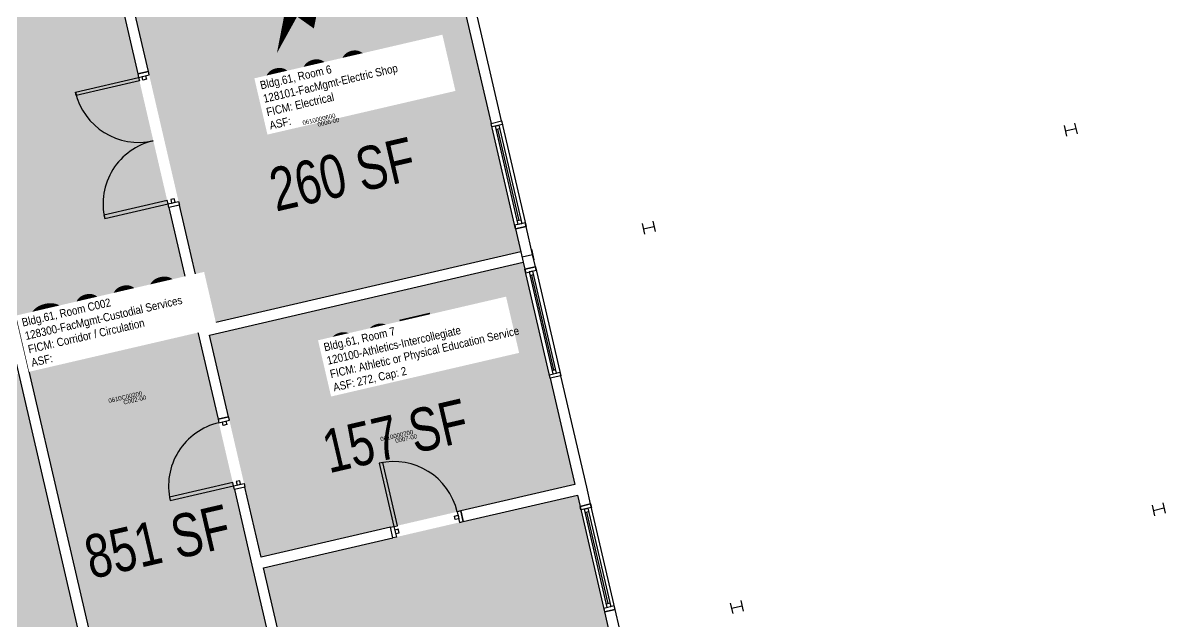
# Model space of a CAD drawing. Header units: inches. Extents: x 69199117 to 69200699, y 27664316 to 27667609.
# Drawn here: x 69199744 to 69200377, y 27665930 to 27666262 of the extents above; entities that cross this region are included whole.
import ezdxf
from ezdxf.enums import TextEntityAlignment as Align

# ---------------------------------------------------------------- set-up
doc = ezdxf.new("R2010")
doc.units = ezdxf.units.IN
doc.header["$LTSCALE"] = 10
doc.header["$MEASUREMENT"] = 0
doc.layers.get('0').update_dxf_attribs({"linetype": 'CONTINUOUS'})
for name, color, linetype in [('A-COLS', 5, 'CONTINUOUS'), ('A-DOOR', 2, 'CONTINUOUS'), ('A-GLAZ', 1, 'CONTINUOUS'), ('A-IDEN-ICON', 4, 'CONTINUOUS'), ('A-IDEN-RNUM', 7, 'CONTINUOUS'), ('A-IDEN-SNUM', 4, 'CONTINUOUS'), ('A-IDEN-VNUM', 4, 'CONTINUOUS'), ('A-WALL', 5, 'CONTINUOUS'), ('AREA-TEXT', 3, 'CONTINUOUS'), ('Rooms-Category-Color', 7, 'CONTINUOUS'), ('Rooms-College-Color', 7, 'CONTINUOUS'), ('Rooms-Department-Color', 7, 'CONTINUOUS'), ('Rooms-Division-Color', 7, 'CONTINUOUS'), ('Rooms-Information', 7, 'CONTINUOUS')]:
    doc.layers.add(name, color=color, linetype=linetype)
doc.styles.add('CP_AREA', font='arial.ttf', dxfattribs={"height": 15})
doc.styles.add('CP_ROOMVNUMBER', font='arial.ttf', dxfattribs={"width": 0.85, "height": 0.075})
doc.styles.get("Standard").update_dxf_attribs({"font": 'arial.ttf'})

# ---------------------------------------------------------------- blocks, each defined once
blk = doc.blocks.new('CPELECT')
blk.add_lwpolyline([(0.0623, 0.0629, 0, 0.03, 0), (0.0105, -0.0168, 0.03, 0.03, 0), (-0.0105, 0.0068, 0.03, 0, 0), (-0.0623, -0.0729, 0.03, 0, 0)], format="xyseb")

msp = doc.modelspace()

# ---------------------------------------------------------------- hatches: boundary and pattern name
at = {"layer": 'Rooms-Category-Color', "true_color": 0xadadad}
for points in [[(69199660.4, 27666583.16), (69199657.17, 27666597.08), (69199719.49, 27666611.55), (69200010.35, 27665358.87), (69199948.01, 27665344.39), (69199944.96, 27665357.5), (69199913.79, 27665350.26), (69199629.21, 27666575.92)], [(69200019.53, 27666135.06), (69199845.66, 27666094.69), (69199798.16, 27666299.25), (69199972.04, 27666339.62)]]:
    msp.add_hatch(color=253, dxfattribs=at).paths.add_polyline_path(points)
at = {"layer": 'Rooms-Category-Color', "true_color": 0xfbafa2}
for points in [[(69200049.5, 27666005.99), (69199875.63, 27665965.62), (69199847.02, 27666088.84), (69200020.89, 27666129.21)], [(69199876.98, 27665959.78), (69200050.86, 27666000.15), (69200094.28, 27665813.12), (69199920.41, 27665772.75)]]:
    msp.add_hatch(color=21, dxfattribs=at).paths.add_polyline_path(points)
at = {"layer": 'Rooms-Category-Color', "true_color": 0xe3c5e1}
msp.add_hatch(color=254, dxfattribs=at).paths.add_polyline_path([(69199518.56, 27666015.66), (69199741.14, 27666067.34), (69199910.99, 27665335.8), (69199688.41, 27665284.12)])
at = {"layer": 'Rooms-College-Color', "true_color": 0xadadad}
for points in [[(69199660.4, 27666583.16), (69199657.17, 27666597.08), (69199719.49, 27666611.55), (69200010.35, 27665358.87), (69199948.01, 27665344.39), (69199944.96, 27665357.5), (69199913.79, 27665350.26), (69199629.21, 27666575.92)], [(69200019.53, 27666135.06), (69199845.66, 27666094.69), (69199798.16, 27666299.25), (69199972.04, 27666339.62)], [(69199518.56, 27666015.66), (69199741.14, 27666067.34), (69199910.99, 27665335.8), (69199688.41, 27665284.12)]]:
    msp.add_hatch(color=253, dxfattribs=at).paths.add_polyline_path(points)
at = {"layer": 'Rooms-College-Color', "true_color": 0x80bc67}
for points in [[(69200049.5, 27666005.99), (69199875.63, 27665965.62), (69199847.02, 27666088.84), (69200020.89, 27666129.21)], [(69199876.98, 27665959.78), (69200050.86, 27666000.15), (69200094.28, 27665813.12), (69199920.41, 27665772.75)]]:
    msp.add_hatch(color=83, dxfattribs=at).paths.add_polyline_path(points)
at = {"layer": 'Rooms-Department-Color', "true_color": 0xacacac}
for points in [[(69199660.4, 27666583.16), (69199657.17, 27666597.08), (69199719.49, 27666611.55), (69200010.35, 27665358.87), (69199948.01, 27665344.39), (69199944.96, 27665357.5), (69199913.79, 27665350.26), (69199629.21, 27666575.92)], [(69200019.53, 27666135.06), (69199845.66, 27666094.69), (69199798.16, 27666299.25), (69199972.04, 27666339.62)]]:
    msp.add_hatch(color=253, dxfattribs=at).paths.add_polyline_path(points)
at = {"layer": 'Rooms-Department-Color', "true_color": 0x604aed}
for points in [[(69200049.5, 27666005.99), (69199875.63, 27665965.62), (69199847.02, 27666088.84), (69200020.89, 27666129.21)], [(69199876.98, 27665959.78), (69200050.86, 27666000.15), (69200094.28, 27665813.12), (69199920.41, 27665772.75)]]:
    msp.add_hatch(color=173, dxfattribs=at).paths.add_polyline_path(points)
at = {"layer": 'Rooms-Department-Color', "true_color": 0x80bc67}
msp.add_hatch(color=83, dxfattribs=at).paths.add_polyline_path([(69199518.56, 27666015.66), (69199741.14, 27666067.34), (69199910.99, 27665335.8), (69199688.41, 27665284.12)])
at = {"layer": 'Rooms-Division-Color', "true_color": 0xadadad}
for points in [[(69199660.4, 27666583.16), (69199657.17, 27666597.08), (69199719.49, 27666611.55), (69200010.35, 27665358.87), (69199948.01, 27665344.39), (69199944.96, 27665357.5), (69199913.79, 27665350.26), (69199629.21, 27666575.92)], [(69200019.53, 27666135.06), (69199845.66, 27666094.69), (69199798.16, 27666299.25), (69199972.04, 27666339.62)]]:
    msp.add_hatch(color=253, dxfattribs=at).paths.add_polyline_path(points)
at = {"layer": 'Rooms-Division-Color', "true_color": 0x604aed}
for points in [[(69200049.5, 27666005.99), (69199875.63, 27665965.62), (69199847.02, 27666088.84), (69200020.89, 27666129.21)], [(69199876.98, 27665959.78), (69200050.86, 27666000.15), (69200094.28, 27665813.12), (69199920.41, 27665772.75)]]:
    msp.add_hatch(color=173, dxfattribs=at).paths.add_polyline_path(points)
at = {"layer": 'Rooms-Division-Color', "true_color": 0x80bc67}
msp.add_hatch(color=83, dxfattribs=at).paths.add_polyline_path([(69199518.56, 27666015.66), (69199741.14, 27666067.34), (69199910.99, 27665335.8), (69199688.41, 27665284.12)])

# ---------------------------------------------------------------- linework, layer by layer
at = {"layer": 'A-COLS'}
for p, q in [((69200320.53, 27666204.95), (69200321.88, 27666199.1)), ((69200321.21, 27666202.02), (69200327.05, 27666203.38)), ((69200326.37, 27666206.3), (69200327.73, 27666200.46)), ((69200086.75, 27666150.66), (69200088.1, 27666144.82)), ((69200092.59, 27666152.02), (69200093.95, 27666146.18)), ((69200087.42, 27666147.74), (69200093.27, 27666149.1)), ((69200019.53, 27666135.06), (69200020.89, 27666129.21)), ((69200020.21, 27666132.14), (69200026.06, 27666133.49)), ((69200025.38, 27666136.42), (69200026.74, 27666130.57)), ((69200369.38, 27665994.54), (69200370.74, 27665988.7)), ((69200370.06, 27665991.62), (69200375.9, 27665992.98)), ((69200375.22, 27665995.9), (69200376.58, 27665990.05)), ((69200141.44, 27665941.62), (69200142.8, 27665935.77)), ((69200135.6, 27665940.26), (69200136.96, 27665934.42)), ((69200136.28, 27665937.34), (69200142.12, 27665938.7))]:
    msp.add_line(p, q, dxfattribs=at)
at = {"layer": 'A-DOOR'}
for p, q in [((69199772.63, 27666223.51), (69199807.7, 27666231.65)), ((69199808.15, 27666229.7), (69199773.08, 27666221.56)), ((69199807.7, 27666231.65), (69199808.15, 27666229.7)), ((69199773.08, 27666221.56), (69199772.63, 27666223.51)), ((69199823.53, 27666163.46), (69199788.46, 27666155.32)), ((69199823.98, 27666161.52), (69199823.53, 27666163.46)), ((69199788.92, 27666153.37), (69199823.98, 27666161.52)), ((69199788.46, 27666155.32), (69199788.92, 27666153.37)), ((69199942.98, 27666018.22), (69199941.03, 27666017.76)), ((69199941.03, 27666017.76), (69199949.17, 27665982.7)), ((69199951.12, 27665983.15), (69199942.98, 27666018.22)), ((69199859.83, 27666007.12), (69199824.76, 27665998.98)), ((69199825.22, 27665997.03), (69199860.28, 27666005.18)), ((69199860.28, 27666005.18), (69199859.83, 27666007.12)), ((69199824.76, 27665998.98), (69199825.22, 27665997.03)), ((69199949.17, 27665982.7), (69199951.12, 27665983.15))]:
    msp.add_line(p, q, dxfattribs=at)
for centre, start, end in [((69199807.7, 27666231.65), 193.07167, 283.07167), ((69199823.98, 27666161.52), 103.07167, 193.07167), ((69199860.28, 27666005.18), 103.07167, 193.07167), ((69199949.17, 27665982.7), 13.07167, 103.07167)]:
    msp.add_arc(centre, 36, start, end, dxfattribs=at)
at = {"layer": 'A-GLAZ'}
for p, q in [((69200003.02, 27666206.17), (69200008.87, 27666207.52)), ((69200008.87, 27666207.52), (69200022.44, 27666149.08)), ((69200016.59, 27666147.72), (69200003.02, 27666206.17)), ((69200018.09, 27666150.12), (69200005.42, 27666204.67)), ((69200007.82, 27666203.18), (69200005.88, 27666202.72)), ((69200018.61, 27666152.3), (69200006.85, 27666202.95)), ((69200007.37, 27666205.12), (69200020.04, 27666150.57)), ((69200019.59, 27666152.52), (69200017.64, 27666152.07)), ((69200022.44, 27666149.08), (69200016.59, 27666147.72)), ((69200021.8, 27666125.32), (69200027.64, 27666126.67)), ((69200035.82, 27666064.92), (69200021.8, 27666125.32)), ((69200027.64, 27666126.67), (69200041.66, 27666066.28)), ((69200024.2, 27666123.82), (69200037.31, 27666067.32)), ((69200024.65, 27666121.87), (69200026.6, 27666122.33)), ((69200037.84, 27666069.5), (69200025.62, 27666122.1)), ((69200039.26, 27666067.78), (69200026.14, 27666124.27)), ((69200036.86, 27666069.27), (69200038.81, 27666069.73)), ((69200041.66, 27666066.28), (69200035.82, 27666064.92)), ((69200058.17, 27665995.17), (69200052.33, 27665993.82)), ((69200052.33, 27665993.82), (69200065.9, 27665935.37)), ((69200067.39, 27665937.77), (69200054.73, 27665992.32)), ((69200056.68, 27665992.77), (69200069.34, 27665938.22)), ((69200071.74, 27665936.73), (69200058.17, 27665995.17)), ((69200057.13, 27665990.82), (69200055.18, 27665990.37)), ((69200067.92, 27665939.95), (69200056.16, 27665990.6)), ((69200065.9, 27665935.37), (69200071.74, 27665936.73)), ((69200068.89, 27665940.17), (69200066.94, 27665939.72))]:
    msp.add_line(p, q, dxfattribs=at)
at = {"layer": 'A-WALL'}
for p, q in [((69199622.69, 27666577.49), (69199908.63, 27665345.98)), ((69199913.79, 27665350.26), (69199629.21, 27666575.92)), ((69199791.64, 27666300.81), (69199807.25, 27666233.6)), ((69199813.09, 27666234.96), (69199798.16, 27666299.25)), ((69199988.55, 27666268.51), (69200003.02, 27666206.17)), ((69200008.87, 27666207.52), (69199994.39, 27666269.87)), ((69199813.09, 27666234.96), (69199807.25, 27666233.6)), ((69199807.25, 27666233.6), (69199813.09, 27666234.96)), ((69199807.25, 27666233.6), (69199807.7, 27666231.65)), ((69199807.7, 27666231.65), (69199813.54, 27666233.01)), ((69199809.65, 27666232.1), (69199811.59, 27666232.56)), ((69199811.59, 27666232.56), (69199812.05, 27666230.61)), ((69199813.54, 27666233.01), (69199813.09, 27666234.96)), ((69199810.1, 27666230.16), (69199809.65, 27666232.1)), ((69199812.05, 27666230.61), (69199810.1, 27666230.16)), ((69200003.02, 27666206.17), (69200008.87, 27666207.52)), ((69200003.02, 27666206.17), (69200008.87, 27666207.52)), ((69200008.87, 27666207.52), (69200009.32, 27666205.58)), ((69200003.48, 27666204.22), (69200003.02, 27666206.17)), ((69200009.32, 27666205.58), (69200003.48, 27666204.22)), ((69200005.42, 27666204.67), (69200007.37, 27666205.12)), ((69199823.98, 27666161.52), (69199829.83, 27666162.87)), ((69199827.43, 27666164.37), (69199825.48, 27666163.92)), ((69199825.48, 27666163.92), (69199825.93, 27666161.97)), ((69199827.88, 27666162.42), (69199827.43, 27666164.37)), ((69199829.83, 27666162.87), (69199830.28, 27666160.93)), ((69199824.44, 27666159.57), (69199823.98, 27666161.52)), ((69199830.28, 27666160.93), (69199824.44, 27666159.57)), ((69199830.28, 27666160.93), (69199824.44, 27666159.57)), ((69199824.44, 27666159.57), (69199840.49, 27666090.41)), ((69199825.93, 27666161.97), (69199827.88, 27666162.42)), ((69199845.66, 27666094.69), (69199830.28, 27666160.93)), ((69200021.99, 27666151.03), (69200016.14, 27666149.67)), ((69200020.04, 27666150.57), (69200018.09, 27666150.12)), ((69200022.44, 27666149.08), (69200021.99, 27666151.03)), ((69200016.14, 27666149.67), (69200016.59, 27666147.72)), ((69200016.59, 27666147.72), (69200022.44, 27666149.08)), ((69200022.44, 27666149.08), (69200016.59, 27666147.72)), ((69200016.59, 27666147.72), (69200019.53, 27666135.06)), ((69200026.06, 27666133.49), (69200022.44, 27666149.08)), ((69200019.53, 27666135.06), (69199845.66, 27666094.69)), ((69200027.64, 27666126.67), (69200026.06, 27666133.49)), ((69199847.02, 27666088.84), (69200020.89, 27666129.21)), ((69200020.89, 27666129.21), (69200021.8, 27666125.32)), ((69200027.64, 27666126.67), (69200021.8, 27666125.32)), ((69200021.8, 27666125.32), (69200027.64, 27666126.67)), ((69200021.8, 27666125.32), (69200022.25, 27666123.37)), ((69200028.09, 27666124.73), (69200027.64, 27666126.67)), ((69200022.25, 27666123.37), (69200028.09, 27666124.73)), ((69200026.14, 27666124.27), (69200024.2, 27666123.82)), ((69199840.49, 27666090.41), (69199851.69, 27666042.19)), ((69199857.53, 27666043.55), (69199847.02, 27666088.84)), ((69200035.37, 27666066.87), (69200041.21, 27666068.23)), ((69200041.21, 27666068.23), (69200041.66, 27666066.28)), ((69200035.82, 27666064.92), (69200035.37, 27666066.87)), ((69200041.66, 27666066.28), (69200035.82, 27666064.92)), ((69200041.66, 27666066.28), (69200035.82, 27666064.92)), ((69200035.82, 27666064.92), (69200049.5, 27666005.99)), ((69200037.31, 27666067.32), (69200039.26, 27666067.78)), ((69200056.02, 27666004.43), (69200041.66, 27666066.28)), ((69199857.53, 27666043.55), (69199851.69, 27666042.19)), ((69199851.69, 27666042.19), (69199857.53, 27666043.55)), ((69199857.99, 27666041.6), (69199857.53, 27666043.55)), ((69199851.69, 27666042.19), (69199852.14, 27666040.24)), ((69199852.14, 27666040.24), (69199857.99, 27666041.6)), ((69199854.09, 27666040.69), (69199856.04, 27666041.15)), ((69199854.54, 27666038.75), (69199854.09, 27666040.69)), ((69199856.49, 27666039.2), (69199854.54, 27666038.75)), ((69199856.04, 27666041.15), (69199856.49, 27666039.2)), ((69199860.28, 27666005.18), (69199866.13, 27666006.53)), ((69199860.74, 27666003.23), (69199860.28, 27666005.18)), ((69199863.73, 27666008.03), (69199861.78, 27666007.58)), ((69199861.78, 27666007.58), (69199862.23, 27666005.63)), ((69199862.23, 27666005.63), (69199864.18, 27666006.08)), ((69199864.18, 27666006.08), (69199863.73, 27666008.03)), ((69199866.13, 27666006.53), (69199866.58, 27666004.58)), ((69200049.5, 27666005.99), (69199986.19, 27665991.29)), ((69199866.58, 27666004.58), (69199860.74, 27666003.23)), ((69199866.58, 27666004.58), (69199860.74, 27666003.23)), ((69199860.74, 27666003.23), (69199870.46, 27665961.34)), ((69199875.63, 27665965.62), (69199866.58, 27666004.58)), ((69199987.54, 27665985.45), (69200050.86, 27666000.15)), ((69200050.86, 27666000.15), (69200052.33, 27665993.82)), ((69200058.17, 27665995.17), (69200056.02, 27666004.43)), ((69200052.33, 27665993.82), (69200058.17, 27665995.17)), ((69200052.33, 27665993.82), (69200058.17, 27665995.17)), ((69200052.78, 27665991.87), (69200052.33, 27665993.82)), ((69200058.63, 27665993.22), (69200052.78, 27665991.87)), ((69200054.73, 27665992.32), (69200056.68, 27665992.77)), ((69200058.17, 27665995.17), (69200058.63, 27665993.22)), ((69199982.74, 27665988.44), (69199984.69, 27665988.89)), ((69199983.19, 27665986.49), (69199982.74, 27665988.44)), ((69199985.14, 27665986.94), (69199983.19, 27665986.49)), ((69199986.19, 27665991.29), (69199984.24, 27665990.84)), ((69199984.24, 27665990.84), (69199985.59, 27665984.99)), ((69199984.69, 27665988.89), (69199985.14, 27665986.94)), ((69199986.19, 27665991.29), (69199987.54, 27665985.45)), ((69199987.54, 27665985.45), (69199986.19, 27665991.29)), ((69199947.22, 27665982.24), (69199875.63, 27665965.62)), ((69199947.22, 27665982.24), (69199949.17, 27665982.7)), ((69199948.58, 27665976.4), (69199947.22, 27665982.24)), ((69199948.58, 27665976.4), (69199947.22, 27665982.24)), ((69199949.17, 27665982.7), (69199950.53, 27665976.85)), ((69199951.57, 27665981.2), (69199949.62, 27665980.75)), ((69199949.62, 27665980.75), (69199950.07, 27665978.8)), ((69199952.02, 27665979.25), (69199951.57, 27665981.2)), ((69199985.59, 27665984.99), (69199987.54, 27665985.45)), ((69199876.98, 27665959.78), (69199948.58, 27665976.4)), ((69199950.53, 27665976.85), (69199948.58, 27665976.4)), ((69199950.07, 27665978.8), (69199952.02, 27665979.25)), ((69199870.46, 27665961.34), (69199890.25, 27665876.11)), ((69199896.1, 27665877.47), (69199876.98, 27665959.78)), ((69200071.29, 27665938.68), (69200065.45, 27665937.32)), ((69200065.45, 27665937.32), (69200065.9, 27665935.37)), ((69200065.9, 27665935.37), (69200071.74, 27665936.73)), ((69200071.74, 27665936.73), (69200065.9, 27665935.37)), ((69200065.9, 27665935.37), (69200072.23, 27665908.1)), ((69200069.34, 27665938.22), (69200067.39, 27665937.77)), ((69200071.74, 27665936.73), (69200071.29, 27665938.68)), ((69200078.08, 27665909.45), (69200071.74, 27665936.73))]:
    msp.add_line(p, q, dxfattribs=at)

# ---------------------------------------------------------------- block references
at = {"layer": 'A-IDEN-ICON', "xscale": 300, "yscale": 300, "zscale": 300, "rotation": 13.07167198747238}
msp.add_blockref('CPELECT', (69199897.58, 27666270.64), dxfattribs=at)

# ---------------------------------------------------------------- texts
at = {"layer": 'A-IDEN-RNUM'}
for s, p in [('0006-00', (69199912.88, 27666206.87)), ('C002-00', (69199805.54, 27666052.89)), ('0007-00', (69199955.95, 27666031.49))]:
    msp.add_text(s, height=2.4, rotation=13.07167, dxfattribs=at).set_placement(p, align=Align.MIDDLE_CENTER)
at = {"layer": 'A-IDEN-SNUM'}
for s, p in [('0610000600', (69199907.65, 27666208.49)), ('0610C00200', (69199800.32, 27666054.5)), ('0610000700', (69199950.73, 27666033.11))]:
    msp.add_text(s, height=2.4, rotation=13.07167, dxfattribs=at).set_placement(p, align=Align.MIDDLE_CENTER)
at = {"layer": 'A-IDEN-VNUM', "style": 'CP_ROOMVNUMBER', "width": 0.85}
for s, p in [('006', (69199908.06, 27666225.41)), ('C002', (69199789.38, 27666097.01)), ('007', (69199943.64, 27666078.91))]:
    msp.add_text(s, height=32, rotation=13.07167, dxfattribs=at).set_placement(p, align=Align.MIDDLE_CENTER)
at = {"layer": 'AREA-TEXT', "style": 'CP_AREA', "width": 0.75}
for s, p in [('260 SF', (69199920.58, 27666178.06)), ('157 SF', (69199949.91, 27666032.98)), ('851 SF', (69199818.16, 27665974.35))]:
    msp.add_text(s, height=24, rotation=13.07167, dxfattribs=at).set_placement(p, align=Align.MIDDLE_CENTER)

# ---------------------------------------------------------------- next in the draw order: texts
at = {"layer": 'Rooms-Information', "width": 102.4, "attachment_point": 7, "rotation": 13.07167, "style": 'CP_ROOMVNUMBER', "bg_fill": 3, "box_fill_scale": 1.5, "bg_fill_color": 256, "bg_fill_true_color": 13158600, "bg_fill_transparency": 0}
for s, insert, char_height in [('Bldg.61, Room 6^M^J128101-FacMgmt-Electric Shop^M^JFICM: Electrical^M^JASF: ', (69199880.8, 27666202.66), 4.5714), ('Bldg.61, Room C002^M^J128300-FacMgmt-Custodial Services^M^JFICM: Corridor / Circulation^M^JASF: ', (69199748.75, 27666071.15), 4.5714), ('Bldg.61, Room 7^M^J120100-Athletics-Intercollegiate^M^JFICM: Athletic or Physical Education Service^M^JASF: 272, Cap: 2', (69199916.38, 27666056.16), 4.57143)]:
    msp.add_mtext(s, dxfattribs=dict(at, insert=insert, char_height=char_height))

doc.saveas('drawing.dxf')
